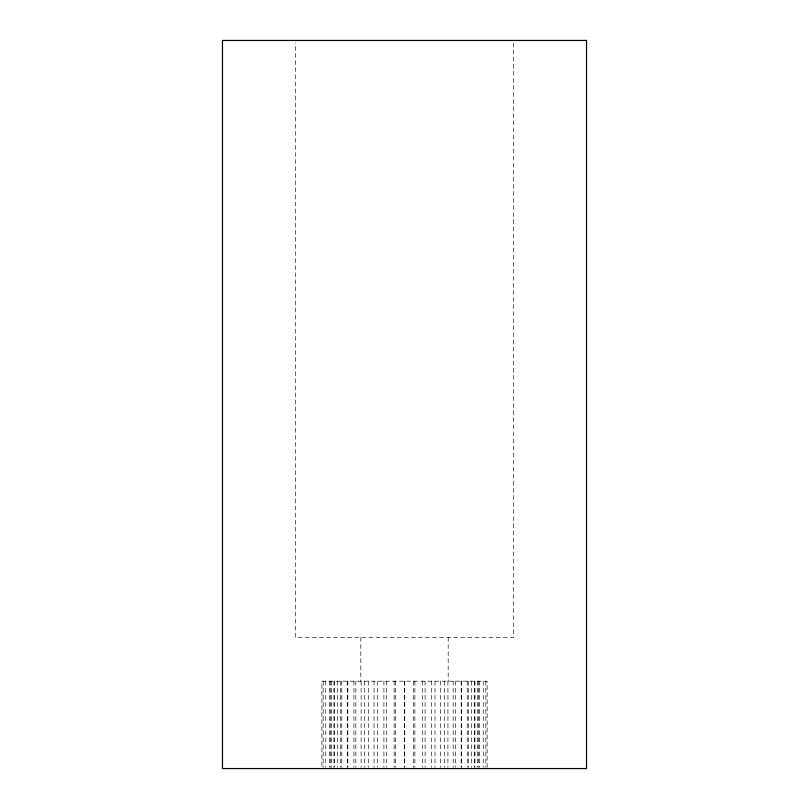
<?xml version="1.0" encoding="UTF-8"?>
<svg xmlns="http://www.w3.org/2000/svg" width="809" height="809" viewBox="0 0 809 809"><rect width="100%" height="100%" fill="white"/><g stroke="black" fill="none" stroke-linecap="round" stroke-linejoin="round"><path stroke-width="0.61" stroke-dasharray="4.04 3.03" d="M513.675 42.978L513.675 637.492L295.325 637.492L295.325 42.978M487.129 767.306L487.129 681.178L321.891 681.178L321.891 767.306M485.825 681.178L485.825 767.306M483.246 681.178L483.246 767.306M479.413 681.178L479.413 767.306M478.523 681.178L478.523 767.306M477.381 681.178L477.381 767.306M474.954 681.178L474.954 767.306M474.408 681.178L474.408 767.306M471.505 681.178L471.505 767.306M468.3 681.178L468.3 767.306M467.228 681.178L467.228 767.306M461.494 681.178L461.494 767.306M461.181 681.178L461.181 767.306M455.427 681.178L455.427 767.306M453.171 681.178L453.171 767.306M448.186 637.492L448.186 681.178M447.913 681.178L447.913 767.306M444.394 681.178L444.394 767.306M440.43 681.178L440.43 767.306M434.989 681.178L434.989 767.306M431.601 681.178L431.601 767.306M425.099 681.178L425.099 767.306M422.733 681.178L422.733 767.306M414.886 681.178L414.886 767.306M413.581 681.178L413.581 767.306M404.733 681.178L404.733 767.306M404.51 681.178L404.51 767.306M395.439 681.178L395.439 767.306M394.135 681.178L394.135 767.306M386.287 681.178L386.287 767.306M383.921 681.178L383.921 767.306M377.429 681.178L377.429 767.306M374.041 681.178L374.041 767.306M368.601 681.178L368.601 767.306M364.626 681.178L364.626 767.306M361.117 681.178L361.117 767.306M360.814 637.492L360.814 681.178M355.849 681.178L355.849 767.306M353.917 681.178L353.917 767.306M347.84 681.178L347.84 767.306M347.243 681.178L347.243 767.306M341.792 681.178L341.792 767.306M340.731 681.178L340.731 767.306M337.525 681.178L337.525 767.306M334.613 681.178L334.613 767.306M333.925 681.178L333.925 767.306M331.72 681.178L331.72 767.306M330.497 681.178L330.497 767.306M329.607 681.178L329.607 767.306M325.784 681.178L325.784 767.306M323.196 681.178L323.196 767.306"/><path stroke-width="1.21" d="M586.525 40.45L222.475 40.45L222.475 768.55L586.525 768.55L586.525 40.45"/></g></svg>
